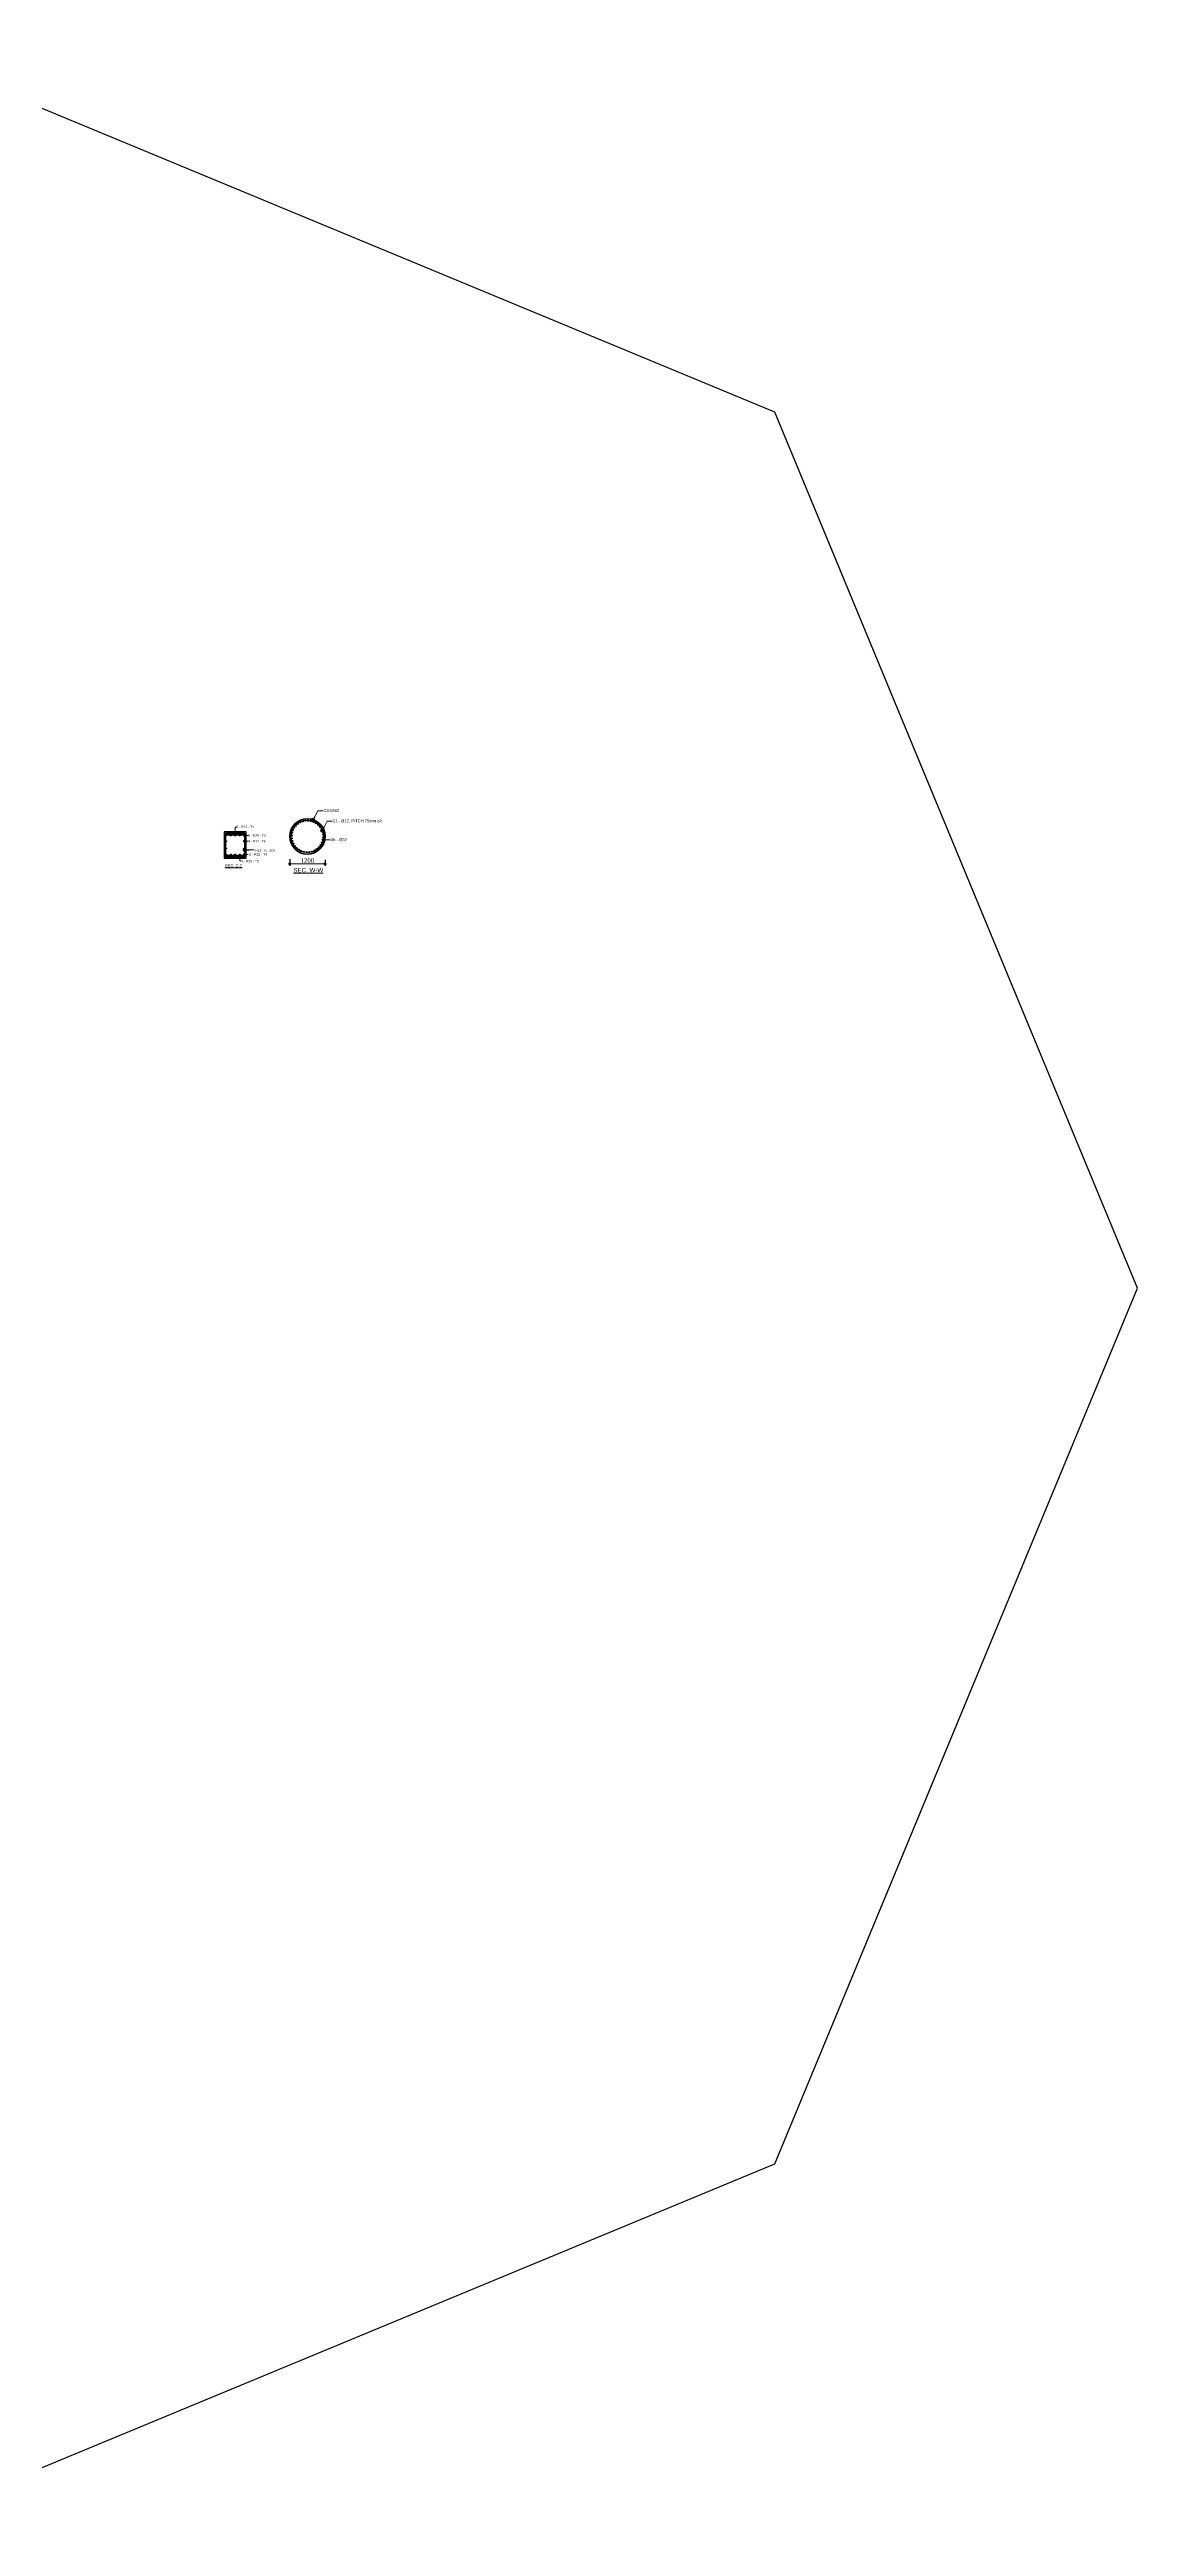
# Model space of a CAD drawing. Header units: millimetres. Extents: x -684453 to 35267, y -286696 to 273430.
# Drawn here: x -275403 to -238455, y 189344 to 273430 of the extents above; entities that cross this region are included whole.
import ezdxf

# ---------------------------------------------------------------- set-up
doc = ezdxf.new("R2010")
doc.units = ezdxf.units.MM
doc.header["$PDMODE"] = 2
doc.layers.get('Defpoints').update_dxf_attribs({"lineweight": 13})
for name, color, linetype, lineweight in [('Dimision', 4, 'Continuous', 9), ('Hatching', 65, 'Continuous', 15), ('Pire Line', 11, 'Continuous', 25), ('Rod', 12, 'Continuous', 30), ('Text', 7, 'Continuous', 15)]:
    doc.layers.add(name, color=color, linetype=linetype, lineweight=lineweight)
doc.styles.add('ROMANS', font='arial.ttf', dxfattribs={"height": 200})
doc.styles.get("Standard").update_dxf_attribs({"font": 'times.ttf'})
doc.linetypes.add('BATTING', pattern='A,0.00254,-2.54,[134,ltypeshp.shx,S=2.54,R=0,X=-2.54,Y=0],-5.08,[134,ltypeshp.shx,S=2.54,R=180,X=2.54,Y=0],-2.54', length=10.16254)
doc.dimstyles.new('ISO-25', dxfattribs={"dimtxt": 175, "dimasz": 100, "dimexe": 65, "dimexo": 115.625, "dimgap": 40, "dimtad": 1, "dimtoh": 1, "dimdec": 0, "dimtxsty": 'Standard', "dimblk": 'DOT', "dimcen": 300, "dimclrd": 256, "dimclre": 256, "dimclrt": 256, "dimadec": 0, "dimazin": 0, "dimtfac": 1, "dimtdec": 0, "dimtix": 1, "dimtmove": 0, "dimatfit": 3, "dimldrblk": 'DOT', "dimfxl": 75, "dimlwd": -1, "dimarcsym": 0})

# ---------------------------------------------------------------- blocks, each defined once
blk = doc.blocks.new('_Dot')
at = {"color": 0, "linetype": 'ByBlock', "lineweight": -2}
blk.add_line((-0.5, 0), (-1, 0), dxfattribs=at)
at = {"color": 0, "linetype": 'ByBlock', "const_width": 0.5}
blk.add_lwpolyline([(-0.25, 0, 1), (0.25, 0, 1)], format="xyb", close=True, dxfattribs=at)
blk = doc.blocks.new('*D187')
at = {"layer": 'Defpoints', "color": 0, "ltscale": 3, "transparency": 16777216}
for p in [(-267245.6084876675, 246058.5756586828), (-267245.6084876675, 245781.1185338709), (-266045.6084876675, 246038.6879078184)]:
    blk.add_point(p, dxfattribs=at)
at = {"layer": 'Dimision', "lineweight": -2, "ltscale": 3, "transparency": 16777216}
for p, q in [((-267245.6084876675, 245942.9506586828), (-267245.6084876675, 245716.1185338709)), ((-266045.6084876675, 245923.0629078184), (-266045.6084876675, 245716.1185338709))]:
    blk.add_line(p, q, dxfattribs=at)
at = {"layer": 'Dimision', "ltscale": 3, "transparency": 16777216}
blk.add_line((-266145.6084876675, 245781.1185338709), (-267145.6084876675, 245781.1185338709), dxfattribs=at)
at = {"layer": 'Dimision', "ltscale": 3, "transparency": 16777216, "xscale": 100, "yscale": 100, "zscale": 100, "rotation": 180}
blk.add_blockref('_Dot', (-267245.6084876675, 245781.1185338709), dxfattribs=at)
at = {"layer": 'Dimision', "ltscale": 3, "transparency": 16777216, "xscale": 100, "yscale": 100, "zscale": 100}
blk.add_blockref('_Dot', (-266045.6084876675, 245781.1185338709), dxfattribs=at)
at = {"layer": 'Dimision', "ltscale": 3, "transparency": 16777216, "insert": (-266645.6084876675, 245897.4162988313), "char_height": 150, "attachment_point": 5}
blk.add_mtext('1200', dxfattribs=at)

msp = doc.modelspace()

# ---------------------------------------------------------------- hatches: boundary and pattern name
at = {"layer": 'Hatching', "ltscale": 3}
h = msp.add_hatch(dxfattribs=at)
h.set_pattern_fill('ANSI31', color=256, scale=5, style=0)
h.set_pattern_definition([(45.00000000000001, (0, 121575.453431427), (-11.22532015133644, 11.22532015133644), [])])
h.paths.add_polyline_path([(-268772.9455095347, 246765.1366945674), (-269422.9455095348, 246765.1366945674), (-269422.9455095348, 246791.0793062103), (-268772.9455095348, 246791.0793062102)])
h = msp.add_hatch(dxfattribs=at)
h.set_pattern_fill('ANSI31', color=256, scale=5, style=0)
h.set_pattern_definition([(315, (0, 371275.6327416634), (-11.22532015133644, -11.22532015133644), [])])
h.paths.add_polyline_path([(-268772.9455095347, 246085.949478523), (-269422.9455095348, 246085.949478523), (-269422.9455095348, 246060.0068668802), (-268772.9455095348, 246060.0068668802)])
at = {"layer": 'Rod', "ltscale": 3}
for points in [[(-266815.7168894924, 247236.0323404723, 1), (-266788.0040765713, 247220.0323404723, 1)], [(-266722.9763101322, 247257.6837045898, 1), (-266698.4628879524, 247237.1145010799, 1)], [(-266627.8849486364, 247262.9019032344, 1), (-266607.3157451264, 247238.3884810546, 1)], [(-266533.3321079054, 247251.5283840807, 1), (-266517.3321079054, 247223.8155711596, 1)], [(-266442.190728159, 247223.908725753, 1), (-266431.2460835726, 247193.8385618878, 1)], [(-269387.9918222511, 246809.1125053345, -1), (-269419.9918222511, 246809.1125053345, -1)], [(-269387.9918222511, 246747.2015438699, -1), (-269419.9918222511, 246747.2015438699, -1)], [(-269387.9918222511, 246552.7520615388, 1), (-269419.9918222511, 246552.7520615388, 1)], [(-269235.1329688927, 246809.2751922512, -1), (-269267.1329688927, 246809.2751922512, -1)], [(-269235.1329688927, 246747.3642307866, -1), (-269267.1329688927, 246747.3642307866, -1)], [(-269077.8020902624, 246810.3737009302, -1), (-269109.8020902624, 246810.3737009302, -1)], [(-269077.8020902624, 246748.4627394655, -1), (-269109.8020902624, 246748.4627394655, -1)], [(-268928.333320578, 246810.3737009302, -1), (-268960.333320578, 246810.3737009302, -1)], [(-268928.333320578, 246748.4627394655, -1), (-268960.333320578, 246748.4627394655, -1)], [(-268807.8991968185, 246552.7520615388, -1), (-268775.8991968185, 246552.7520615388, -1)], [(-268774.4666045058, 246807.0793062103, -1), (-268806.4666045058, 246807.0793062103, -1)], [(-268774.4666045058, 246747.006168998, -1), (-268806.4666045058, 246747.006168998, -1)], [(-267191.6672047087, 246734.5667252244, 1), (-267167.1537825289, 246755.1359287343, 1)], [(-267186.4490060642, 246639.4753637285, 1), (-267165.8798025542, 246663.9887859083, 1)], [(-267180.2936855551, 246829.1195659552, 1), (-267152.580872634, 246845.1195659552, 1)], [(-267164.7976419466, 246546.7347843683, 1), (-267148.7976419466, 246574.4475972894, 1)], [(-267152.6740272273, 246920.2609457017, 1), (-267122.6038633622, 246931.2055902881, 1)], [(-267127.3709780987, 246459.1628627185, 1), (-267116.4263335123, 246489.2330265837, 1)], [(-267109.6474390675, 247005.2215797598, 1), (-267078.1335909712, 247010.7783214451, 1)], [(-267075.3062047627, 246379.420427305, 1), (-267069.7494630773, 246410.9342754014, 1)], [(-267052.5212621845, 247081.4199822558, 1), (-267020.5212621845, 247081.4199822558, 1)], [(-266983.0312465557, 247146.5409032883, 1), (-266951.5173984593, 247140.984161603, 1)], [(-266903.2888111422, 247198.6056766245, 1), (-266873.218647277, 247187.661032038, 1)], [(-266357.2300941009, 247180.8821375932, 1), (-266351.6733524156, 247149.3682894969, 1)], [(-266281.0316916049, 247123.7559607103, 1), (-266281.0316916049, 247091.7559607103, 1)], [(-266215.9107705724, 247054.2659450814, 1), (-266221.4675122577, 247022.752096985, 1)], [(-266181.5695362675, 246428.4647926266, 1), (-266213.0833843639, 246422.9080509413, 1)], [(-266163.8459972363, 246974.5235096679, 1), (-266174.7906418227, 246944.4533458027, 1)], [(-266138.5429481078, 246513.4254266848, 1), (-266168.6131119729, 246502.4807820983, 1)], [(-266126.4193333883, 246886.9515880181, 1), (-266142.4193333883, 246859.238775097, 1)], [(-266110.92328978, 246604.5668064311, 1), (-266138.6361027011, 246588.5668064311, 1)], [(-266104.7679692708, 246794.2110086578, 1), (-266125.3371727808, 246769.6975864781, 1)], [(-266099.5497706263, 246699.119647162, 1), (-266124.0631928061, 246678.5504436521, 1)], [(-269387.9918222511, 246306.5730870388, 1), (-269419.9918222511, 246306.5730870388, 1)], [(-269387.9918222511, 246102.7691265589, 1), (-269419.9918222511, 246102.7691265589, 1)], [(-269387.9918222511, 246041.9736677559, 1), (-269419.9918222511, 246041.9736677559, 1)], [(-269235.1329688927, 246102.6064396422, 1), (-269267.1329688927, 246102.6064396422, 1)], [(-269235.1329688927, 246041.8109808392, 1), (-269267.1329688927, 246041.8109808392, 1)], [(-269077.8020902624, 246101.5079309632, 1), (-269109.8020902624, 246101.5079309632, 1)], [(-269077.8020902624, 246040.7124721603, 1), (-269109.8020902624, 246040.7124721603, 1)], [(-268928.333320578, 246101.5079309632, 1), (-268960.333320578, 246101.5079309632, 1)], [(-268928.333320578, 246040.7124721603, 1), (-268960.333320578, 246040.7124721603, 1)], [(-268807.8991968185, 246306.5730870388, -1), (-268775.8991968185, 246306.5730870388, -1)], [(-268774.4666045058, 246102.9645014308, 1), (-268806.4666045058, 246102.9645014308, 1)], [(-268774.4666045058, 246044.0068668802, 1), (-268806.4666045058, 246044.0068668802, 1)], [(-267010.1852837302, 246309.9304116761, 1), (-267010.1852837302, 246341.9304116761, 1)], [(-266933.9868812341, 246252.8042347931, 1), (-266939.5436229195, 246284.3180828895, 1)], [(-266849.026247176, 246209.7776466334, 1), (-266859.9708917624, 246239.8478104986, 1)], [(-266757.8848674296, 246182.1579883057, 1), (-266773.8848674296, 246209.8708012268, 1)], [(-266663.3320266987, 246170.784469152, 1), (-266683.9012302086, 246195.2978913318, 1)], [(-266568.2406652029, 246176.0026677965, 1), (-266592.7540873827, 246196.5718713065, 1)], [(-266475.5000858427, 246197.654031914, 1), (-266503.2128987637, 246213.654031914, 1)], [(-266387.9281641929, 246235.080695762, 1), (-266417.998328058, 246246.0253403484, 1)], [(-266308.1857287793, 246287.1454690981, 1), (-266339.6995768757, 246292.7022107834, 1)], [(-266238.6957131504, 246352.2663901306, 1), (-266270.6957131504, 246352.2663901306, 1)]]:
    msp.add_hatch(color=256, dxfattribs=at).paths.add_polyline_path(points)

# ---------------------------------------------------------------- linework, layer by layer
at = {"layer": 'Dimision', "ltscale": 5}
for p, q in [((-266286.0257640093, 247585.1255242617), (-266125.4586283611, 247585.1255242617)), ((-265968.7342063602, 247232.8760906464), (-265808.1670707119, 247232.8760906464)), ((-269098.3729142065, 246841.9709378185), (-269098.3729142065, 247027.6896118645)), ((-269098.3729142065, 247027.6896118645), (-269057.8468909442, 247027.6896118645)), ((-268749.1387142686, 246747.983749192), (-268658.0460771405, 246747.983749192)), ((-268749.1387142686, 246556.5025832735), (-268658.0460771405, 246556.5025832735)), ((-266081.7647357064, 246599.6394707164), (-265862.4893114324, 246599.6394707164)), ((-268942.5050935391, 246009.115235272), (-268942.5050935391, 245892.1003033102)), ((-268942.5050935391, 245892.1003033102), (-268901.9790702768, 245892.1003033102)), ((-268749.1387142686, 246101.5683562765), (-268658.0460771405, 246101.5683562765))]:
    msp.add_line(p, q, dxfattribs=at)
for centre in [(-269098.3729142065, 246806.3565171515), (-268784.7531349356, 246747.983749192), (-268784.7531349356, 246556.5025832735), (-266117.3791563734, 246599.6394707164), (-268942.5050935391, 246044.7296559389), (-268784.7531349356, 246101.5683562765)]:
    msp.add_circle(centre, 35.61442066694144, dxfattribs=at)
at = {"layer": 'Pire Line', "ltscale": 3}
for p, q in [((-269422.9455095348, 246791.0793062102), (-268772.9455095348, 246791.0793062102)), ((-269422.9455095348, 246765.1366945674), (-268772.9455095348, 246765.1366945674)), ((-269422.9455095348, 246085.949478523), (-268772.9455095348, 246085.949478523)), ((-269422.9455095348, 246060.0068668802), (-268772.9455095348, 246060.0068668802))]:
    msp.add_line(p, q, dxfattribs=at)
at = {"layer": 'Pire Line', "color": 2, "linetype": 'BATTING', "ltscale": 150}
msp.add_lwpolyline([(-238454.7649082613, 231386.7237467799), (-250768.8838080566, 261115.6366033406), (-280497.7966646173, 273429.7555031359), (-310226.709521178, 261115.6366033406), (-322540.8284209733, 231386.7237467799), (-310226.709521178, 201657.8108902192), (-280497.7966646173, 189343.6919904239), (-250768.8838080566, 201657.8108902192)], close=True, dxfattribs=at)
at = {"layer": 'Pire Line', "ltscale": 3}
msp.add_lwpolyline([(-269472.9455095348, 246875.5430865452), (-269472.9455095348, 245975.5430865452), (-268722.9455095348, 245975.5430865452), (-268722.9455095348, 246875.5430865452)], close=True, dxfattribs=at)
at = {"layer": 'Pire Line', "lineweight": 100, "ltscale": 3}
msp.add_circle((-266645.6084876675, 246716.8431861932), 600, dxfattribs=at)
at = {"layer": 'Rod', "ltscale": 0.1}
msp.add_lwpolyline([(-269422.9455095348, 246825.5430865452), (-269422.9455095348, 246025.5430865452), (-268772.9455095348, 246025.5430865452), (-268772.9455095348, 246825.5430865452)], close=True, dxfattribs=at)
msp.add_circle((-266645.6084876675, 246716.8431861932), 550, dxfattribs=at)
at = {"layer": 'Rod'}
for centre in [(-266801.8604830318, 247228.0323404723), (-266710.7195990423, 247247.3991028349), (-266617.6003468814, 247250.6451921446), (-266525.3321079054, 247237.6719776202), (-266436.7184058658, 247208.8736438204), (-269403.9918222511, 246809.1125053345), (-269403.9918222511, 246747.2015438699), (-269403.9918222511, 246552.7520615388), (-269251.1329688927, 246809.2751922512), (-269251.1329688927, 246747.3642307866), (-269093.8020902624, 246810.3737009302), (-269093.8020902624, 246748.4627394655), (-268944.333320578, 246810.3737009302), (-268944.333320578, 246748.4627394655), (-268791.8991968185, 246552.7520615388), (-268790.4666045058, 246807.0793062103), (-268790.4666045058, 246747.006168998), (-267179.4104936188, 246744.8513269793), (-267176.1644043092, 246651.7320748185), (-267166.4372790945, 246837.1195659552), (-267156.7976419466, 246560.5911908289), (-267137.6389452948, 246925.7332679949), (-267121.8986558055, 246474.1979446511), (-267093.8905150194, 247007.9999506025), (-267072.52783392, 246395.1773513532), (-267036.5212621845, 247081.4199822558), (-266967.2743225075, 247143.7625324457), (-266888.2537292096, 247193.1333543313), (-266354.4517232582, 247165.125213545), (-266281.0316916049, 247107.7559607103), (-266218.6891414151, 247038.5090210332), (-266197.3264603157, 246425.686421784), (-266169.3183195295, 246959.4884277353), (-266153.5780300403, 246507.9531043915), (-266134.4193333883, 246873.0951815576), (-266124.7796962405, 246596.5668064311), (-266115.0525710258, 246781.954297568), (-266111.8064817162, 246688.8350454071), (-269403.9918222511, 246306.5730870388), (-269403.9918222511, 246102.7691265589), (-269403.9918222511, 246041.9736677559), (-269251.1329688927, 246102.6064396422), (-269251.1329688927, 246041.8109808392), (-269093.8020902624, 246101.5079309632), (-269093.8020902624, 246040.7124721603), (-268944.333320578, 246101.5079309632), (-268944.333320578, 246040.7124721603), (-268791.8991968185, 246306.5730870388), (-268790.4666045058, 246102.9645014308), (-268790.4666045058, 246044.0068668802), (-267010.1852837302, 246325.9304116761), (-266936.7652520768, 246268.5611588413), (-266854.4985694692, 246224.812728566), (-266765.8848674296, 246196.0143947662), (-266673.6166284537, 246183.0411802419), (-266580.4973762928, 246186.2872695515), (-266489.3564923032, 246205.654031914), (-266402.9632461254, 246240.5530180552), (-266323.9426528275, 246289.9238399407), (-266254.6957131504, 246352.2663901306)]:
    msp.add_circle(centre, 16, dxfattribs=at)

# ---------------------------------------------------------------- texts
at = {"layer": 'Text', "style": 'ROMANS'}
for s, height, p in [('CASING', 100, (-266099.7771022143, 247543.4066723835)), ('S1 - %%C12, PITCH 75mm c/c', 100, (-265793.9122124514, 247193.3378962525)), ('5 - R25 - T1', 80, (-269058.659809226, 246999.0836991956)), ('4 - R12 - T6', 80, (-268658.7439630702, 246511.4818305437)), ('5 - R25 - T3', 80, (-268658.7439630702, 246702.9629964622)), ('36 - %%C32 ', 100, (-265845.8132158822, 246556.1194135747)), ('%%USEC. Z-Z', 100, (-269445.9989893204, 245672.1394539565)), ('5 - R25 - T2', 80, (-268890.3935226785, 245837.1850976638)), ('5 - R25 - T4', 80, (-268613.7685639425, 246063.9260566401)), (' R12 -T5 -200', 80, (-268442.0132643543, 246203.083375106)), ('%%USEC. W-W', 150, (-267121.141833394, 245495.8480812079))]:
    msp.add_text(s, height=height, dxfattribs=at).set_placement(p)

# ---------------------------------------------------------------- dimensions: what is measured, and where the dimension line sits
at = {"layer": 'Dimision', "ltscale": 3}
dim = msp.add_linear_dim(base=(-267245.6084876675, 245781.1185338709), p1=(-266045.6084876675, 246038.6879078184), p2=(-267245.6084876675, 246058.5756586828), dimstyle='ISO-25', override={"dimtxt": 150}, dxfattribs=at)
dim.commit()
dim.dimension.update_dxf_attribs({"geometry": '*D187', "text_midpoint": (-266645.6084876675, 245897.4162988313)})

# ---------------------------------------------------------------- leaders
at = {"layer": 'Dimision', "ltscale": 5}
for points in [[(-266455.354477116, 247273.1582775955), (-266286.0257640093, 247585.1255242617)], [(-266138.0629194669, 246920.9088439803), (-265968.7342063602, 247232.8760906464)], [(-268772.9455095348, 246266.0097814518), (-268451.6125949587, 246266.0097814518)]]:
    msp.add_leader(points, dimstyle='ISO-25', override={"dimasz": 150, "dimtad": 0}, dxfattribs=at)

doc.saveas('drawing.dxf')
